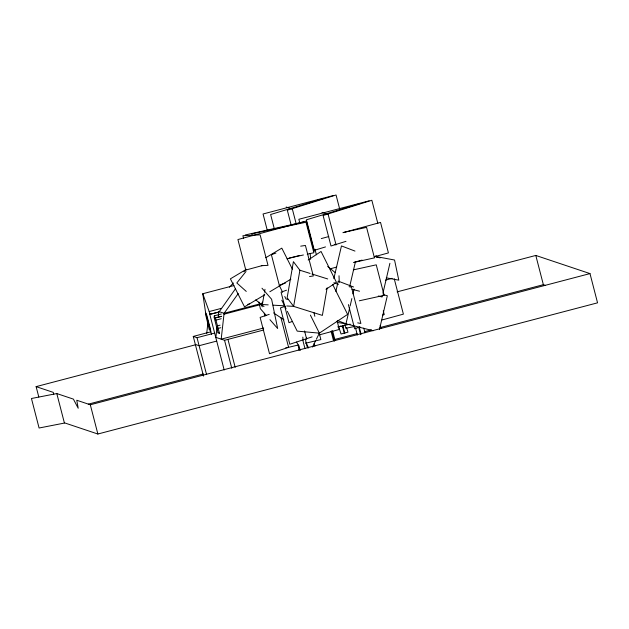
<?xml version="1.0" encoding="UTF-8"?>
<svg xmlns="http://www.w3.org/2000/svg" width="629" height="629" viewBox="0 0 629 629"><rect width="100%" height="100%" fill="white"/><g stroke="black" fill="none" stroke-linecap="round" stroke-linejoin="round"><path stroke-width="0.94" d="M206.729 333.323L207.916 322.787M215.873 337.38L217.084 326.64M218.294 315.907L218.79 311.512M264.156 294.058L262.34 304.522L268.206 304.868M264.479 292.155L264.974 289.301M286.793 305.969L293.641 306.378L287.138 297.816L293.405 261.664L299.899 270.226L293.641 306.378L322.378 315.404L327.151 287.815M333.85 278.647L341.461 245.923L354.976 251.081M335.847 291.431L338.245 281.139L353.561 286.989M349.85 285.77L355.291 262.395M349.669 307.903L345.974 323.801L337.309 322.449M350.109 306.032L351.847 298.555M352.94 293.877L354.025 289.198M382.503 295.111L382.062 296.982L378.312 296.023M382.935 293.24L389.901 263.315M379.499 329.392L387.33 295.732L383.572 294.773M306.677 338.001L305.592 340.596L307.455 347.813M312.487 347.066L315.506 340.973M316.371 339.235L319.39 333.142L347.609 314.406L332.639 284.371M219.497 311.347L235.348 288.955M238.234 293.578L224.097 313.289L221.188 339.157L263.7 328M246.01 271.476L236.819 282.956L246.269 291.424M262.647 302.148L260.807 304.444L262.356 306.803M229.388 287.241L233.359 283.011M243.95 271.72L245.939 269.597M308.155 260.029L321.057 251.466L336.452 282.358L325.971 289.316M246.411 269.283L230.395 278.844L244.524 306.866L264.754 294.781M265.792 257.701L281.8 248.141L292.399 269.157M269.81 291.762L290.873 279.182M275.903 253.078L271.39 254.714L279.284 285.22L285.597 282.932M286.494 290.213L281.077 292.171L288.97 322.677L292.579 321.372M360.016 326.876L354.654 328.786L348.395 304.578M285.055 306.315L280.432 307.935L289.82 344.252L312.102 336.869M269.212 314.358L260.123 317.409L269.511 353.718L288.593 347.326L298.083 345.046M345.997 241.324L331.003 246.01L323.109 215.503L371.841 200.274L377.825 223.381M323.856 198.371L270.619 214.52L274.205 228.382M359.654 203.662L306.417 219.812L314.303 250.318L325.515 246.914M382.424 315.137L384.248 314.602L383.281 310.875M321.27 238.595L328.794 236.543M342.907 232.691L380.529 222.407L388.415 252.913L374.31 256.766M330.099 268.85L336.688 267.05M354.559 262.167L362.084 260.107M385.593 280.117L392.126 278.325M319.603 334.817L339.306 329.447L337.144 321.065M381.921 320.004L403.386 314.13L394.234 278.749M262.67 265.477L245.797 270.053L237.911 239.547L306.339 220.991L314.233 251.498M287.044 258.873L299.231 255.563M333.354 195.533L263.056 213.986L267.356 230.623M369.144 200.824L298.854 219.277L299.805 222.973M211.533 334.369L205.581 312.464L202.782 293.735L233.972 285.542M202.782 293.735L209.198 311.559L221.392 308.352M218.735 312L209.913 314.319L219.026 312.094M247.787 304.373L249.351 303.964M218.09 332.851L214.112 317.307L214.316 315.813L221.353 313.965M259.242 304.066L224.097 313.289L218.656 311.473M223.995 314.209L259.824 304.798M214.316 315.813L215.181 317.904L221.337 316.285M215.181 317.904L221.667 316.395M219.497 333.323L215.936 320.122L221.211 318.738M217.422 325.869L220.064 325.177M218.192 328.393L220.834 327.701M203.521 376.118L193.26 336.429L210.872 331.805M193.26 336.429L197.026 337.694L214.638 333.071M38.801 397.009L36.12 386.631L195.713 344.731M397.103 291.864L535.798 255.445L589.986 273.591L597.55 302.832L97.872 434.018L64.355 422.798M216.706 341.083L199.102 345.706L195.328 344.44M215.739 337.333L224.545 340.281L263.716 329.997M88.327 404.156L203.277 373.972M334.369 339.558L357.17 333.574M364.773 331.577L371.417 329.832M379.971 327.583L543.362 284.685L545.201 285.307M56.791 393.557L64.425 423.065L39.084 428.011L31.45 398.503L56.791 393.557L73.396 399.116L78.2 408.252L76.769 400.241L90.309 404.777L589.986 273.591M305.678 343.222L320.869 339.574L319.178 333.055M245.279 234.955L303.375 222.053M343.631 232.423L366.565 227.36L374.452 257.866L353.435 262.505M353.317 269.88L376.252 264.825L384.138 295.331L359.301 300.804M337.749 326.868L350.188 324.171M289.175 258.039L303.422 254.981M307.227 254.171L313.871 252.74L305.985 222.234L251.828 233.846L252.308 235.702M354.434 326.482L345.808 328.283L344.841 324.556M285.786 347.751L288.593 347.326L280.888 317.527M300.686 246.159L305.419 245.459L313.313 275.966L309.523 276.532M261.318 265.697L268.009 265.359L260.123 234.853L242.904 235.726L243.62 238.501M273.096 305.159L284.835 305.851M287.98 299.255L286.053 299.074L284.772 296.503M349.087 286.706L351.485 287.146L360.873 323.455L357.681 322.866M376.307 256.608L394.548 260.013L398.794 280.164L386.308 277.837M374.585 256.435L380.223 257.874M352.012 289.301L359.529 291.219M373.209 330.76L345.974 323.801L337.867 320.704M340.234 326.192L343.049 326.907M299.899 270.226L310.097 273.426M311.953 274.008L327.709 278.962M321.985 212.327L328.165 214.403L336.059 244.901L334.29 244.311M286.195 207.035L292.375 209.111L296.196 223.9M209.661 313.832L224.183 369.986M218.027 332.827L219.537 333.339M36.12 386.631L53.261 392.37L53.748 394.257M333.881 282.736L338.386 284.45M263.991 306.559L255.72 299.884M273.56 312.904L283.915 319.784M327.685 266.437L335.241 272.64M261.986 288.216L271.61 299.247L277.656 328.519L269.959 319.697M266.114 315.286L260.335 308.666L258.975 302.054M296.463 342.058L299.003 345.848L300.206 350.502M375.953 255.508L376.92 257.151M310.404 315.121L319.39 333.142L297.202 331.121L287.367 311.386M279.205 285.346L282.625 292.21M306.056 342.836L308.619 347.986M281.808 300.23L286.085 308.808M209.198 311.559L210.196 314.414M338.874 327.45L341.06 333.991L347.971 332.175L346.579 327.599M380.136 325.563L380.977 328.314M361.117 334.227L359.23 326.954M342.451 326.309L344.212 332.985L344.818 333.181L342.876 325.767M535.798 255.445L543.362 284.685M339.636 208.852L336.051 194.982L287.319 210.212L291.148 225.001M363.782 328.141L364.985 332.796M358.931 328.196L360.621 334.714M355.534 327.748L357.264 335.053M314.956 249.233L316.395 254.776M332.599 330.823L335.005 340.147M331.813 330.705L334.502 341.099M331.09 331.326L333.535 340.776M313.879 312.574L314.846 316.301M314.146 343.418L314.885 346.249M304.546 330.956L306.472 338.402M304.986 348.663L303.123 341.445L302.832 337.113M264.235 313.273L264.958 316.065M227.957 339.385L235.191 367.344M224.545 340.281L231.771 368.24M197.026 337.694L206.571 374.585M90.309 404.777L97.872 434.018M215.503 318.007L215.936 320.122M298.17 345.376L299.05 350.204M310.191 253.463L310.592 259.313M339.015 275.746L339.259 282.523M205.604 314.461L209.339 329.918L210.746 330.39L206.76 315.082L205.573 312.888L205.604 314.461"/></g></svg>
